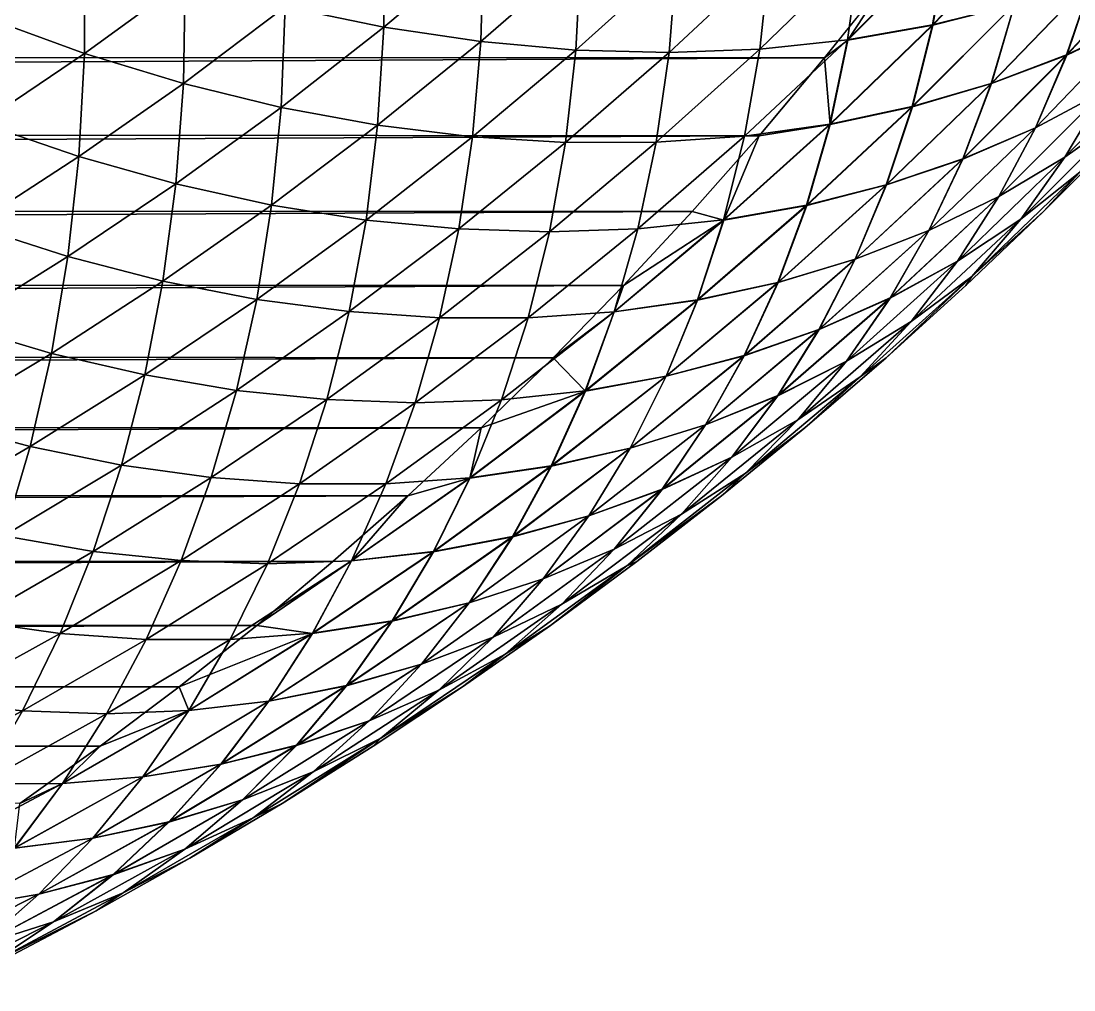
# Model space of a CAD drawing. Header units: millimetres. Extents: x -3250 to 5350, y -3250 to 3250.
# Drawn here: x 4918.6 to 5114.3, y -717.3 to -537.3 of the extents above; entities that cross this region are included whole.
import ezdxf

# ---------------------------------------------------------------- set-up
doc = ezdxf.new("R2010")
doc.units = ezdxf.units.MM
doc.header["$MEASUREMENT"] = 0
doc.layers.add('MESH_3D', color=2, linetype='CONTINUOUS')

msp = doc.modelspace()

# ---------------------------------------------------------------- linework, layer by layer
at = {"layer": 'MESH_3D'}
for points in [[(4986.09, -519.71, 25923.94), (4967.69, -534.62, 25923.94), (4986.01, -538.42, 25900)], [(4986.09, -519.71, 25923.94), (4986.01, -538.42, 25900), (5004.53, -522.88, 25900)], [(5106.45, -518.9, 25747.21), (5088, -538, 25747.21), (5103.18, -534.2, 25720.51)], [(5090.77, -522.21, 25773.62), (5088, -538, 25747.21), (5106.45, -518.9, 25747.21)], [(5106.49, -518.93, 5752.96), (5088.04, -538.04, 5752.96), (5090.82, -522.26, 5726.58)], [(5103.21, -534.23, 5779.65), (5088.04, -538.04, 5752.96), (5106.49, -518.93, 5752.96)], [(5090.77, -522.21, 25773.62), (5072.21, -540.77, 25773.62), (5088, -538, 25747.21)], [(5074.49, -524.49, 25799.69), (5072.21, -540.77, 25773.62), (5090.77, -522.21, 25773.62)], [(5090.82, -522.26, 5726.58), (5072.26, -540.82, 5726.58), (5079.71, -529.35, 5718.59)], [(5088.04, -538.04, 5752.96), (5072.26, -540.82, 5726.58), (5090.82, -522.26, 5726.58)], [(4930.42, -523.61, 25970.23), (4911.92, -536.56, 25970.23), (4930.41, -543.29, 25947.35)], [(4930.42, -523.61, 25970.23), (4930.41, -543.29, 25947.35), (4949.14, -529.68, 25947.35)], [(5004.53, -522.88, 25900), (4986.01, -538.42, 25900), (5004.04, -541.1, 25875.58)], [(5004.53, -522.88, 25900), (5004.04, -541.1, 25875.58), (5022.65, -524.93, 25875.58)], [(5131.52, -523.61, 25666.33), (5112.9, -543.58, 25666.33), (5126.19, -537.31, 25638.92)], [(5117.7, -529.39, 25693.54), (5112.9, -543.58, 25666.33), (5131.52, -523.61, 25666.33)], [(5131.54, -523.62, 5833.79), (5112.91, -543.6, 5833.79), (5117.73, -529.42, 5806.6)], [(5126.21, -537.32, 5861.18), (5112.91, -543.6, 5833.79), (5131.54, -523.62, 5833.79)], [(5022.65, -524.93, 25875.58), (5004.04, -541.1, 25875.58), (5021.73, -542.66, 25850.7)], [(5022.65, -524.93, 25875.58), (5021.73, -542.66, 25850.7), (5040.38, -525.87, 25850.7)], [(5040.38, -525.87, 25850.7), (5021.73, -542.66, 25850.7), (5039.02, -543.12, 25825.39)], [(5057.68, -525.72, 25825.39), (5039.02, -543.12, 25825.39), (5055.87, -542.48, 25799.69)], [(5040.38, -525.87, 25850.7), (5039.02, -543.12, 25825.39), (5057.68, -525.72, 25825.39)], [(5074.49, -524.49, 25799.69), (5055.87, -542.48, 25799.69), (5072.21, -540.77, 25773.62)], [(5057.68, -525.72, 25825.39), (5055.87, -542.48, 25799.69), (5074.49, -524.49, 25799.69)], [(2519.36, -542.34, 924.09), (2531.09, -527.57, 917.86), (5079.71, -529.35, 5718.59)], [(2519.36, -542.34, 924.09), (5079.71, -529.35, 5718.59), (5067.9, -544.14, 5724.87)], [(4949.14, -529.68, 25947.35), (4930.41, -543.29, 25947.35), (4948.78, -548.87, 25923.94)], [(4949.14, -529.68, 25947.35), (4948.78, -548.87, 25923.94), (4967.69, -534.62, 25923.94)], [(5072.26, -540.82, 5726.58), (5067.9, -544.14, 5724.87), (5079.71, -529.35, 5718.59)], [(5117.7, -529.39, 25693.54), (5098.88, -548.88, 25693.54), (5112.9, -543.58, 25666.33)], [(5103.18, -534.2, 25720.51), (5098.88, -548.88, 25693.54), (5117.7, -529.39, 25693.54)], [(5117.73, -529.42, 5806.6), (5098.91, -548.91, 5806.6), (5103.21, -534.23, 5779.65)], [(5112.91, -543.6, 5833.79), (5098.91, -548.91, 5806.6), (5117.73, -529.42, 5806.6)], [(4967.69, -534.62, 25923.94), (4948.78, -548.87, 25923.94), (4966.95, -553.31, 25900)], [(4967.69, -534.62, 25923.94), (4966.95, -553.31, 25900), (4986.01, -538.42, 25900)], [(5103.18, -534.2, 25720.51), (5084.2, -553.18, 25720.51), (5098.88, -548.88, 25693.54)], [(5088, -538, 25747.21), (5084.2, -553.18, 25720.51), (5103.18, -534.2, 25720.51)], [(5103.21, -534.23, 5779.65), (5084.23, -553.21, 5779.65), (5088.04, -538.04, 5752.96)], [(5098.91, -548.91, 5806.6), (5084.23, -553.21, 5779.65), (5103.21, -534.23, 5779.65)], [(4911.92, -536.56, 25970.23), (4911.22, -556.23, 25947.35), (4930.41, -543.29, 25947.35)], [(5126.19, -537.31, 25638.92), (5107.09, -557.09, 25638.92), (5119.87, -550.32, 25611.34)], [(5112.9, -543.58, 25666.33), (5107.09, -557.09, 25638.92), (5126.19, -537.31, 25638.92)], [(5126.21, -537.32, 5861.18), (5107.1, -557.1, 5861.18), (5112.91, -543.6, 5833.79)], [(5119.88, -550.33, 5888.74), (5107.1, -557.1, 5861.18), (5126.21, -537.32, 5861.18)], [(4986.01, -538.42, 25900), (4966.95, -553.31, 25900), (4984.88, -556.62, 25875.58)], [(4986.01, -538.42, 25900), (4984.88, -556.62, 25875.58), (5004.04, -541.1, 25875.58)], [(5088, -538, 25747.21), (5068.9, -556.45, 25747.21), (5084.2, -553.18, 25720.51)], [(5072.21, -540.77, 25773.62), (5068.9, -556.45, 25747.21), (5088, -538, 25747.21)], [(5088.04, -538.04, 5752.96), (5068.93, -556.49, 5752.96), (5072.26, -540.82, 5726.58)], [(5084.23, -553.21, 5779.65), (5068.93, -556.49, 5752.96), (5088.04, -538.04, 5752.96)], [(5004.04, -541.1, 25875.58), (4984.88, -556.62, 25875.58), (5002.5, -558.8, 25850.7)], [(5004.04, -541.1, 25875.58), (5002.5, -558.8, 25850.7), (5021.73, -542.66, 25850.7)], [(5072.21, -540.77, 25773.62), (5053.02, -558.66, 25773.62), (5068.9, -556.45, 25747.21)], [(5055.87, -542.48, 25799.69), (5053.02, -558.66, 25773.62), (5072.21, -540.77, 25773.62)], [(5068.93, -556.49, 5752.96), (5067.9, -544.14, 5724.87), (5072.26, -540.82, 5726.58)], [(2507.31, -556.78, 930.49), (2519.36, -542.34, 924.09), (5067.9, -544.14, 5724.87)], [(4930.41, -543.29, 25947.35), (4911.22, -556.23, 25947.35), (4929.38, -562.45, 25923.94)], [(4930.41, -543.29, 25947.35), (4929.38, -562.45, 25923.94), (4948.78, -548.87, 25923.94)], [(5021.73, -542.66, 25850.7), (5002.5, -558.8, 25850.7), (5019.77, -559.85, 25825.39)], [(5021.73, -542.66, 25850.7), (5019.77, -559.85, 25825.39), (5039.02, -543.12, 25825.39)], [(5039.02, -543.12, 25825.39), (5019.77, -559.85, 25825.39), (5036.63, -559.8, 25799.69)], [(5055.87, -542.48, 25799.69), (5036.63, -559.8, 25799.69), (5053.02, -558.66, 25773.62)], [(5039.02, -543.12, 25825.39), (5036.63, -559.8, 25799.69), (5055.87, -542.48, 25799.69)], [(5112.9, -543.58, 25666.33), (5093.58, -562.9, 25666.33), (5107.09, -557.09, 25638.92)], [(5098.88, -548.88, 25693.54), (5093.58, -562.9, 25666.33), (5112.9, -543.58, 25666.33)], [(5112.91, -543.6, 5833.79), (5093.6, -562.91, 5833.79), (5098.91, -548.91, 5806.6)], [(5107.1, -557.1, 5861.18), (5093.6, -562.91, 5833.79), (5112.91, -543.6, 5833.79)], [(5131.88, -542.61, 25583.62), (5112.59, -562.59, 25583.62), (5124.07, -554.37, 25555.81)], [(5119.87, -550.32, 25611.34), (5112.59, -562.59, 25583.62), (5131.88, -542.61, 25583.62)], [(5131.88, -542.61, 5916.44), (5112.59, -562.59, 5916.44), (5119.88, -550.33, 5888.74)], [(5124.07, -554.37, 5944.24), (5112.59, -562.59, 5916.44), (5131.88, -542.61, 5916.44)], [(2507.31, -556.78, 930.49), (5067.9, -544.14, 5724.87), (5055.75, -558.59, 5731.32)], [(5068.93, -556.49, 5752.96), (5055.75, -558.59, 5731.32), (5067.9, -544.14, 5724.87)], [(4948.78, -548.87, 25923.94), (4929.38, -562.45, 25923.94), (4947.39, -567.53, 25900)], [(4948.78, -548.87, 25923.94), (4947.39, -567.53, 25900), (4966.95, -553.31, 25900)], [(5098.88, -548.88, 25693.54), (5079.39, -567.7, 25693.54), (5093.58, -562.9, 25666.33)], [(5084.2, -553.18, 25720.51), (5079.39, -567.7, 25693.54), (5098.88, -548.88, 25693.54)], [(5098.91, -548.91, 5806.6), (5079.42, -567.73, 5806.6), (5084.23, -553.21, 5779.65)], [(5093.6, -562.91, 5833.79), (5079.42, -567.73, 5806.6), (5098.91, -548.91, 5806.6)], [(5119.87, -550.32, 25611.34), (5100.32, -569.87, 25611.34), (5112.59, -562.59, 25583.62)], [(5107.09, -557.09, 25638.92), (5100.32, -569.87, 25611.34), (5119.87, -550.32, 25611.34)], [(5119.88, -550.33, 5888.74), (5100.33, -569.88, 5888.74), (5107.1, -557.1, 5861.18)], [(5112.59, -562.59, 5916.44), (5100.33, -569.88, 5888.74), (5119.88, -550.33, 5888.74)], [(4966.95, -553.31, 25900), (4947.39, -567.53, 25900), (4965.19, -571.46, 25875.58)], [(4966.95, -553.31, 25900), (4965.19, -571.46, 25875.58), (4984.88, -556.62, 25875.58)], [(5084.2, -553.18, 25720.51), (5064.57, -571.49, 25720.51), (5079.39, -567.7, 25693.54)], [(5068.9, -556.45, 25747.21), (5064.57, -571.49, 25720.51), (5084.2, -553.18, 25720.51)], [(5084.23, -553.21, 5779.65), (5064.6, -571.52, 5779.65), (5068.93, -556.49, 5752.96)], [(5079.42, -567.73, 5806.6), (5064.6, -571.52, 5779.65), (5084.23, -553.21, 5779.65)], [(5124.07, -554.37, 25555.81), (5104.37, -574.07, 25555.81), (5115.34, -565.34, 25527.92)], [(5112.59, -562.59, 25583.62), (5104.37, -574.07, 25555.81), (5124.07, -554.37, 25555.81)], [(5124.07, -554.37, 5944.24), (5104.37, -574.07, 5944.24), (5112.59, -562.59, 5916.44)], [(5115.34, -565.34, 5972.1), (5104.37, -574.07, 5944.24), (5124.07, -554.37, 5944.24)], [(2494.95, -570.87, 937.06), (2507.31, -556.78, 930.49), (5055.75, -558.59, 5731.32)], [(4911.22, -556.23, 25947.35), (4909.52, -575.35, 25923.94), (4929.38, -562.45, 25923.94)], [(4984.88, -556.62, 25875.58), (4965.19, -571.46, 25875.58), (4982.73, -574.25, 25850.7)], [(4984.88, -556.62, 25875.58), (4982.73, -574.25, 25850.7), (5002.5, -558.8, 25850.7)], [(5068.9, -556.45, 25747.21), (5049.16, -574.22, 25747.21), (5064.57, -571.49, 25720.51)], [(5053.02, -558.66, 25773.62), (5049.16, -574.22, 25747.21), (5068.9, -556.45, 25747.21)], [(5068.93, -556.49, 5752.96), (5049.2, -574.26, 5752.96), (5055.75, -558.59, 5731.32)], [(5064.6, -571.52, 5779.65), (5049.2, -574.26, 5752.96), (5068.93, -556.49, 5752.96)], [(5107.09, -557.09, 25638.92), (5087.31, -576.19, 25638.92), (5100.32, -569.87, 25611.34)], [(5093.58, -562.9, 25666.33), (5087.31, -576.19, 25638.92), (5107.09, -557.09, 25638.92)], [(5107.1, -557.1, 5861.18), (5087.32, -576.21, 5861.18), (5093.6, -562.91, 5833.79)], [(5100.33, -569.88, 5888.74), (5087.32, -576.21, 5861.18), (5107.1, -557.1, 5861.18)], [(2494.95, -570.87, 937.06), (5055.75, -558.59, 5731.32), (5043.3, -572.69, 5737.93)], [(5002.5, -558.8, 25850.7), (4982.73, -574.25, 25850.7), (4999.95, -575.91, 25825.39)], [(5002.5, -558.8, 25850.7), (4999.95, -575.91, 25825.39), (5019.77, -559.85, 25825.39)], [(5053.02, -558.66, 25773.62), (5033.22, -575.88, 25773.62), (5049.16, -574.22, 25747.21)], [(5036.63, -559.8, 25799.69), (5033.22, -575.88, 25773.62), (5053.02, -558.66, 25773.62)], [(5049.2, -574.26, 5752.96), (5043.3, -572.69, 5737.93), (5055.75, -558.59, 5731.32)], [(5115.34, -565.34, 25527.92), (5108.59, -572.69, 25500), (5122.69, -558.59, 25500)], [(5108.59, -572.69, 25500), (5108.59, -572.69, 6000), (5122.69, -558.59, 6000)], [(5122.69, -558.59, 25500), (5108.59, -572.69, 25500), (5122.69, -558.59, 6000)], [(5115.34, -565.34, 5972.1), (5122.69, -558.59, 6000), (5108.59, -572.69, 6000)], [(5019.77, -559.85, 25825.39), (4999.95, -575.91, 25825.39), (5016.8, -576.45, 25799.69)], [(5036.63, -559.8, 25799.69), (5016.8, -576.45, 25799.69), (5033.22, -575.88, 25773.62)], [(5019.77, -559.85, 25825.39), (5016.8, -576.45, 25799.69), (5036.63, -559.8, 25799.69)], [(4929.38, -562.45, 25923.94), (4909.52, -575.35, 25923.94), (4927.34, -581.05, 25900)], [(4929.38, -562.45, 25923.94), (4927.34, -581.05, 25900), (4947.39, -567.53, 25900)], [(5093.58, -562.9, 25666.33), (5073.61, -581.52, 25666.33), (5087.31, -576.19, 25638.92)], [(5079.39, -567.7, 25693.54), (5073.61, -581.52, 25666.33), (5093.58, -562.9, 25666.33)], [(5093.6, -562.91, 5833.79), (5073.62, -581.54, 5833.79), (5079.42, -567.73, 5806.6)], [(5087.32, -576.21, 5861.18), (5073.62, -581.54, 5833.79), (5093.6, -562.91, 5833.79)], [(5112.59, -562.59, 25583.62), (5092.61, -581.88, 25583.62), (5104.37, -574.07, 25555.81)], [(5100.32, -569.87, 25611.34), (5092.61, -581.88, 25583.62), (5112.59, -562.59, 25583.62)], [(5112.59, -562.59, 5916.44), (5092.61, -581.88, 5916.44), (5100.33, -569.88, 5888.74)], [(5104.37, -574.07, 5944.24), (5092.61, -581.88, 5916.44), (5112.59, -562.59, 5916.44)], [(5115.34, -565.34, 25527.92), (5095.27, -584.73, 25527.92), (5108.59, -572.69, 25500)], [(5104.37, -574.07, 25555.81), (5095.27, -584.73, 25527.92), (5115.34, -565.34, 25527.92)], [(5115.34, -565.34, 5972.1), (5108.59, -572.69, 6000), (5095.27, -584.73, 5972.1)], [(5115.34, -565.34, 5972.1), (5095.27, -584.73, 5972.1), (5104.37, -574.07, 5944.24)], [(4947.39, -567.53, 25900), (4927.34, -581.05, 25900), (4944.99, -585.6, 25875.58)], [(4947.39, -567.53, 25900), (4944.99, -585.6, 25875.58), (4965.19, -571.46, 25875.58)], [(5079.39, -567.7, 25693.54), (5059.26, -585.83, 25693.54), (5073.61, -581.52, 25666.33)], [(5064.57, -571.49, 25720.51), (5059.26, -585.83, 25693.54), (5079.39, -567.7, 25693.54)], [(5079.42, -567.73, 5806.6), (5059.28, -585.86, 5806.6), (5064.6, -571.52, 5779.65)], [(5073.62, -581.54, 5833.79), (5059.28, -585.86, 5806.6), (5079.42, -567.73, 5806.6)], [(2482.28, -584.61, 943.79), (2494.95, -570.87, 937.06), (5043.3, -572.69, 5737.93)], [(5100.32, -569.87, 25611.34), (5080.09, -588.73, 25611.34), (5092.61, -581.88, 25583.62)], [(5087.31, -576.19, 25638.92), (5080.09, -588.73, 25611.34), (5100.32, -569.87, 25611.34)], [(5100.33, -569.88, 5888.74), (5080.1, -588.74, 5888.74), (5087.32, -576.21, 5861.18)], [(5092.61, -581.88, 5916.44), (5080.1, -588.74, 5888.74), (5100.33, -569.88, 5888.74)], [(2482.28, -584.61, 943.79), (5043.3, -572.69, 5737.93), (5030.54, -586.44, 5744.71)], [(4965.19, -571.46, 25875.58), (4944.99, -585.6, 25875.58), (4962.42, -589, 25850.7)], [(4965.19, -571.46, 25875.58), (4962.42, -589, 25850.7), (4982.73, -574.25, 25850.7)], [(5049.2, -574.26, 5752.96), (5030.54, -586.44, 5744.71), (5043.3, -572.69, 5737.93)], [(5064.57, -571.49, 25720.51), (5044.31, -589.1, 25720.51), (5059.26, -585.83, 25693.54)], [(5049.16, -574.22, 25747.21), (5044.31, -589.1, 25720.51), (5064.57, -571.49, 25720.51)], [(5064.6, -571.52, 5779.65), (5044.34, -589.13, 5779.65), (5049.2, -574.26, 5752.96)], [(5059.28, -585.86, 5806.6), (5044.34, -589.13, 5779.65), (5064.6, -571.52, 5779.65)], [(5095.27, -584.73, 25527.92), (5094.14, -586.44, 25500), (5108.59, -572.69, 25500)], [(5108.59, -572.69, 25500), (5094.14, -586.44, 25500), (5094.14, -586.44, 6000)], [(5108.59, -572.69, 25500), (5094.14, -586.44, 6000), (5108.59, -572.69, 6000)], [(5095.27, -584.73, 5972.1), (5108.59, -572.69, 6000), (5094.14, -586.44, 6000)], [(4982.73, -574.25, 25850.7), (4962.42, -589, 25850.7), (4979.57, -591.26, 25825.39)], [(4982.73, -574.25, 25850.7), (4979.57, -591.26, 25825.39), (4999.95, -575.91, 25825.39)], [(5049.16, -574.22, 25747.21), (5028.82, -591.29, 25747.21), (5044.31, -589.1, 25720.51)], [(5033.22, -575.88, 25773.62), (5028.82, -591.29, 25747.21), (5049.16, -574.22, 25747.21)], [(5049.2, -574.26, 5752.96), (5028.85, -591.33, 5752.96), (5030.54, -586.44, 5744.71)], [(5044.34, -589.13, 5779.65), (5028.85, -591.33, 5752.96), (5049.2, -574.26, 5752.96)], [(5104.37, -574.07, 25555.81), (5084, -593.07, 25555.81), (5095.27, -584.73, 25527.92)], [(5092.61, -581.88, 25583.62), (5084, -593.07, 25555.81), (5104.37, -574.07, 25555.81)], [(5104.37, -574.07, 5944.24), (5084, -593.07, 5944.24), (5092.61, -581.88, 5916.44)], [(5095.27, -584.73, 5972.1), (5084, -593.07, 5944.24), (5104.37, -574.07, 5944.24)], [(4909.52, -575.35, 25923.94), (4906.83, -593.86, 25900), (4927.34, -581.05, 25900)], [(4999.95, -575.91, 25825.39), (4979.57, -591.26, 25825.39), (4996.39, -592.39, 25799.69)], [(4999.95, -575.91, 25825.39), (4996.39, -592.39, 25799.69), (5016.8, -576.45, 25799.69)], [(5016.8, -576.45, 25799.69), (4996.39, -592.39, 25799.69), (5012.83, -592.39, 25773.62)], [(5033.22, -575.88, 25773.62), (5012.83, -592.39, 25773.62), (5028.82, -591.29, 25747.21)], [(5016.8, -576.45, 25799.69), (5012.83, -592.39, 25773.62), (5033.22, -575.88, 25773.62)], [(5087.31, -576.19, 25638.92), (5066.87, -594.6, 25638.92), (5080.09, -588.73, 25611.34)], [(5073.61, -581.52, 25666.33), (5066.87, -594.6, 25638.92), (5087.31, -576.19, 25638.92)], [(5087.32, -576.21, 5861.18), (5066.89, -594.61, 5861.18), (5073.62, -581.54, 5833.79)], [(5080.1, -588.74, 5888.74), (5066.89, -594.61, 5861.18), (5087.32, -576.21, 5861.18)], [(4927.34, -581.05, 25900), (4906.83, -593.86, 25900), (4924.31, -599.03, 25875.58)], [(4927.34, -581.05, 25900), (4924.31, -599.03, 25875.58), (4944.99, -585.6, 25875.58)], [(5073.61, -581.52, 25666.33), (5052.99, -599.44, 25666.33), (5066.87, -594.6, 25638.92)], [(5059.26, -585.83, 25693.54), (5052.99, -599.44, 25666.33), (5073.61, -581.52, 25666.33)], [(5073.62, -581.54, 5833.79), (5053.01, -599.46, 5833.79), (5059.28, -585.86, 5806.6)], [(5066.89, -594.61, 5861.18), (5053.01, -599.46, 5833.79), (5073.62, -581.54, 5833.79)], [(5092.61, -581.88, 25583.62), (5071.97, -600.46, 25583.62), (5084, -593.07, 25555.81)], [(5080.09, -588.73, 25611.34), (5071.97, -600.46, 25583.62), (5092.61, -581.88, 25583.62)], [(5092.61, -581.88, 5916.44), (5071.98, -600.47, 5916.44), (5080.1, -588.74, 5888.74)], [(5084, -593.07, 5944.24), (5071.98, -600.47, 5916.44), (5092.61, -581.88, 5916.44)], [(2469.31, -597.99, 950.68), (2482.28, -584.61, 943.79), (5030.54, -586.44, 5744.71)], [(5095.27, -584.73, 25527.92), (5074.53, -603.4, 25527.92), (5079.35, -599.82, 25500)], [(5084, -593.07, 25555.81), (5074.53, -603.4, 25527.92), (5095.27, -584.73, 25527.92)], [(5095.27, -584.73, 5972.1), (5074.53, -603.4, 5972.1), (5084, -593.07, 5944.24)], [(5095.27, -584.73, 5972.1), (5079.35, -599.82, 6000), (5074.53, -603.4, 5972.1)], [(5095.27, -584.73, 25527.92), (5079.35, -599.82, 25500), (5094.14, -586.44, 25500)], [(5095.27, -584.73, 5972.1), (5094.14, -586.44, 6000), (5079.35, -599.82, 6000)], [(2469.31, -597.99, 950.68), (5030.54, -586.44, 5744.71), (5017.48, -599.82, 5751.65)], [(4944.99, -585.6, 25875.58), (4924.31, -599.03, 25875.58), (4941.61, -603.03, 25850.7)], [(4944.99, -585.6, 25875.58), (4941.61, -603.03, 25850.7), (4962.42, -589, 25850.7)], [(5028.85, -591.33, 5752.96), (5017.48, -599.82, 5751.65), (5030.54, -586.44, 5744.71)], [(5059.26, -585.83, 25693.54), (5038.5, -603.25, 25693.54), (5052.99, -599.44, 25666.33)], [(5044.31, -589.1, 25720.51), (5038.5, -603.25, 25693.54), (5059.26, -585.83, 25693.54)], [(5059.28, -585.86, 5806.6), (5038.52, -603.28, 5806.6), (5044.34, -589.13, 5779.65)], [(5053.01, -599.46, 5833.79), (5038.52, -603.28, 5806.6), (5059.28, -585.86, 5806.6)], [(5094.14, -586.44, 25500), (5079.35, -599.82, 25500), (5079.35, -599.82, 6000)], [(5094.14, -586.44, 25500), (5079.35, -599.82, 6000), (5094.14, -586.44, 6000)], [(5080.09, -588.73, 25611.34), (5059.23, -606.87, 25611.34), (5071.97, -600.46, 25583.62)], [(5066.87, -594.6, 25638.92), (5059.23, -606.87, 25611.34), (5080.09, -588.73, 25611.34)], [(5080.1, -588.74, 5888.74), (5059.23, -606.88, 5888.74), (5066.89, -594.61, 5861.18)], [(5071.98, -600.47, 5916.44), (5059.23, -606.88, 5888.74), (5080.1, -588.74, 5888.74)], [(4962.42, -589, 25850.7), (4941.61, -603.03, 25850.7), (4958.68, -605.89, 25825.39)], [(4962.42, -589, 25850.7), (4958.68, -605.89, 25825.39), (4979.57, -591.26, 25825.39)], [(5044.31, -589.1, 25720.51), (5023.45, -605.99, 25720.51), (5038.5, -603.25, 25693.54)], [(5028.82, -591.29, 25747.21), (5023.45, -605.99, 25720.51), (5044.31, -589.1, 25720.51)], [(5044.34, -589.13, 5779.65), (5023.48, -606.02, 5779.65), (5028.85, -591.33, 5752.96)], [(5038.52, -603.28, 5806.6), (5023.48, -606.02, 5779.65), (5044.34, -589.13, 5779.65)], [(4979.57, -591.26, 25825.39), (4958.68, -605.89, 25825.39), (4975.45, -607.6, 25799.69)], [(4979.57, -591.26, 25825.39), (4975.45, -607.6, 25799.69), (4996.39, -592.39, 25799.69)], [(4996.39, -592.39, 25799.69), (4975.45, -607.6, 25799.69), (4991.87, -608.18, 25773.62)], [(5012.83, -592.39, 25773.62), (4991.87, -608.18, 25773.62), (5007.89, -607.64, 25747.21)], [(4996.39, -592.39, 25799.69), (4991.87, -608.18, 25773.62), (5012.83, -592.39, 25773.62)], [(5028.82, -591.29, 25747.21), (5007.89, -607.64, 25747.21), (5023.45, -605.99, 25720.51)], [(5012.83, -592.39, 25773.62), (5007.89, -607.64, 25747.21), (5028.82, -591.29, 25747.21)], [(5023.48, -606.02, 5779.65), (5017.48, -599.82, 5751.65), (5028.85, -591.33, 5752.96)], [(4906.83, -593.86, 25900), (4903.18, -611.72, 25875.58), (4924.31, -599.03, 25875.58)], [(5066.87, -594.6, 25638.92), (5045.81, -612.27, 25638.92), (5059.23, -606.87, 25611.34)], [(5052.99, -599.44, 25666.33), (5045.81, -612.27, 25638.92), (5066.87, -594.6, 25638.92)], [(5066.89, -594.61, 5861.18), (5045.82, -612.29, 5861.18), (5053.01, -599.46, 5833.79)], [(5059.23, -606.88, 5888.74), (5045.82, -612.29, 5861.18), (5066.89, -594.61, 5861.18)], [(5084, -593.07, 25555.81), (5062.98, -611.34, 25555.81), (5074.53, -603.4, 25527.92)], [(5071.97, -600.46, 25583.62), (5062.98, -611.34, 25555.81), (5084, -593.07, 25555.81)], [(5084, -593.07, 5944.24), (5062.98, -611.34, 5944.24), (5071.98, -600.47, 5916.44)], [(5074.53, -603.4, 5972.1), (5062.98, -611.34, 5944.24), (5084, -593.07, 5944.24)], [(2456.05, -611, 957.72), (2469.31, -597.99, 950.68), (5017.48, -599.82, 5751.65)], [(2456.05, -611, 957.72), (5017.48, -599.82, 5751.65), (5004.12, -612.84, 5758.75)], [(4924.31, -599.03, 25875.58), (4903.18, -611.72, 25875.58), (4920.33, -616.33, 25850.7)], [(4924.31, -599.03, 25875.58), (4920.33, -616.33, 25850.7), (4941.61, -603.03, 25850.7)], [(5023.48, -606.02, 5779.65), (5004.12, -612.84, 5758.75), (5017.48, -599.82, 5751.65)], [(5052.99, -599.44, 25666.33), (5031.77, -616.63, 25666.33), (5045.81, -612.27, 25638.92)], [(5038.5, -603.25, 25693.54), (5031.77, -616.63, 25666.33), (5052.99, -599.44, 25666.33)], [(5053.01, -599.46, 5833.79), (5031.78, -616.65, 5833.79), (5038.52, -603.28, 5806.6)], [(5045.82, -612.29, 5861.18), (5031.78, -616.65, 5833.79), (5053.01, -599.46, 5833.79)], [(5071.97, -600.46, 25583.62), (5050.7, -618.31, 25583.62), (5062.98, -611.34, 25555.81)], [(5059.23, -606.87, 25611.34), (5050.7, -618.31, 25583.62), (5071.97, -600.46, 25583.62)], [(5071.98, -600.47, 5916.44), (5050.7, -618.32, 5916.44), (5059.23, -606.88, 5888.74)], [(5062.98, -611.34, 5944.24), (5050.7, -618.32, 5916.44), (5071.98, -600.47, 5916.44)], [(5074.53, -603.4, 25527.92), (5064.23, -612.84, 25500), (5079.35, -599.82, 25500)], [(5079.35, -599.82, 25500), (5064.23, -612.84, 6000), (5079.35, -599.82, 6000)], [(5079.35, -599.82, 25500), (5064.23, -612.84, 25500), (5064.23, -612.84, 6000)], [(5074.53, -603.4, 5972.1), (5079.35, -599.82, 6000), (5064.23, -612.84, 6000)], [(4941.61, -603.03, 25850.7), (4920.33, -616.33, 25850.7), (4937.28, -619.78, 25825.39)], [(4941.61, -603.03, 25850.7), (4937.28, -619.78, 25825.39), (4958.68, -605.89, 25825.39)], [(5038.5, -603.25, 25693.54), (5017.15, -619.93, 25693.54), (5031.77, -616.63, 25666.33)], [(5023.45, -605.99, 25720.51), (5017.15, -619.93, 25693.54), (5038.5, -603.25, 25693.54)], [(5038.52, -603.28, 5806.6), (5017.17, -619.96, 5806.6), (5023.48, -606.02, 5779.65)], [(5031.78, -616.65, 5833.79), (5017.17, -619.96, 5806.6), (5038.52, -603.28, 5806.6)], [(5074.53, -603.4, 25527.92), (5053.15, -621.34, 25527.92), (5064.23, -612.84, 25500)], [(5062.98, -611.34, 25555.81), (5053.15, -621.34, 25527.92), (5074.53, -603.4, 25527.92)], [(5074.53, -603.4, 5972.1), (5053.15, -621.34, 5972.1), (5062.98, -611.34, 5944.24)], [(5074.53, -603.4, 5972.1), (5064.23, -612.84, 6000), (5053.15, -621.34, 5972.1)], [(4958.68, -605.89, 25825.39), (4937.28, -619.78, 25825.39), (4953.98, -622.08, 25799.69)], [(4958.68, -605.89, 25825.39), (4953.98, -622.08, 25799.69), (4975.45, -607.6, 25799.69)], [(5023.45, -605.99, 25720.51), (5002.01, -622.14, 25720.51), (5017.15, -619.93, 25693.54)], [(5007.89, -607.64, 25747.21), (5002.01, -622.14, 25720.51), (5023.45, -605.99, 25720.51)], [(5023.48, -606.02, 5779.65), (5002.04, -622.18, 5779.65), (5004.12, -612.84, 5758.75)], [(5017.17, -619.96, 5806.6), (5002.04, -622.18, 5779.65), (5023.48, -606.02, 5779.65)], [(4975.45, -607.6, 25799.69), (4953.98, -622.08, 25799.69), (4970.38, -623.23, 25773.62)], [(4975.45, -607.6, 25799.69), (4970.38, -623.23, 25773.62), (4991.87, -608.18, 25773.62)], [(4991.87, -608.18, 25773.62), (4970.38, -623.23, 25773.62), (4986.4, -623.25, 25747.21)], [(5007.89, -607.64, 25747.21), (4986.4, -623.25, 25747.21), (5002.01, -622.14, 25720.51)], [(4991.87, -608.18, 25773.62), (4986.4, -623.25, 25747.21), (5007.89, -607.64, 25747.21)], [(5059.23, -606.87, 25611.34), (5037.74, -624.27, 25611.34), (5050.7, -618.31, 25583.62)], [(5045.81, -612.27, 25638.92), (5037.74, -624.27, 25611.34), (5059.23, -606.87, 25611.34)], [(5059.23, -606.88, 5888.74), (5037.74, -624.28, 5888.74), (5045.82, -612.29, 5861.18)], [(5050.7, -618.32, 5916.44), (5037.74, -624.28, 5888.74), (5059.23, -606.88, 5888.74)], [(2442.52, -623.63, 964.91), (2456.05, -611, 957.72), (5004.12, -612.84, 5758.75)], [(4903.18, -611.72, 25875.58), (4898.6, -628.88, 25850.7), (4920.33, -616.33, 25850.7)], [(5045.81, -612.27, 25638.92), (5024.14, -629.2, 25638.92), (5037.74, -624.27, 25611.34)], [(5031.77, -616.63, 25666.33), (5024.14, -629.2, 25638.92), (5045.81, -612.27, 25638.92)], [(5045.82, -612.29, 5861.18), (5024.15, -629.22, 5861.18), (5031.78, -616.65, 5833.79)], [(5037.74, -624.28, 5888.74), (5024.15, -629.22, 5861.18), (5045.82, -612.29, 5861.18)], [(5062.98, -611.34, 25555.81), (5041.33, -628.87, 25555.81), (5053.15, -621.34, 25527.92)], [(5050.7, -618.31, 25583.62), (5041.33, -628.87, 25555.81), (5062.98, -611.34, 25555.81)], [(5062.98, -611.34, 5944.24), (5041.33, -628.88, 5944.24), (5050.7, -618.32, 5916.44)], [(5053.15, -621.34, 5972.1), (5041.33, -628.88, 5944.24), (5062.98, -611.34, 5944.24)], [(2442.52, -623.63, 964.91), (5004.12, -612.84, 5758.75), (4990.49, -625.47, 5765.99)], [(5002.04, -622.18, 5779.65), (4990.49, -625.47, 5765.99), (5004.12, -612.84, 5758.75)], [(5053.15, -621.34, 25527.92), (5048.79, -625.47, 25500), (5064.23, -612.84, 25500)], [(5064.23, -612.84, 25500), (5048.79, -625.47, 6000), (5064.23, -612.84, 6000)], [(5064.23, -612.84, 25500), (5048.79, -625.47, 25500), (5048.79, -625.47, 6000)], [(5053.15, -621.34, 5972.1), (5064.23, -612.84, 6000), (5048.79, -625.47, 6000)], [(4920.33, -616.33, 25850.7), (4898.6, -628.88, 25850.7), (4915.42, -632.92, 25825.39)], [(4920.33, -616.33, 25850.7), (4915.42, -632.92, 25825.39), (4937.28, -619.78, 25825.39)], [(5031.77, -616.63, 25666.33), (5009.95, -633.07, 25666.33), (5024.14, -629.2, 25638.92)], [(5017.15, -619.93, 25693.54), (5009.95, -633.07, 25666.33), (5031.77, -616.63, 25666.33)], [(5031.78, -616.65, 5833.79), (5009.97, -633.09, 5833.79), (5017.17, -619.96, 5806.6)], [(5024.15, -629.22, 5861.18), (5009.97, -633.09, 5833.79), (5031.78, -616.65, 5833.79)], [(4937.28, -619.78, 25825.39), (4915.42, -632.92, 25825.39), (4932.03, -635.8, 25799.69)], [(4937.28, -619.78, 25825.39), (4932.03, -635.8, 25799.69), (4953.98, -622.08, 25799.69)], [(5017.15, -619.93, 25693.54), (4995.23, -635.86, 25693.54), (5009.95, -633.07, 25666.33)], [(5002.01, -622.14, 25720.51), (4995.23, -635.86, 25693.54), (5017.15, -619.93, 25693.54)], [(5017.17, -619.96, 5806.6), (4995.25, -635.88, 5806.6), (5002.04, -622.18, 5779.65)], [(5009.97, -633.09, 5833.79), (4995.25, -635.88, 5806.6), (5017.17, -619.96, 5806.6)], [(5050.7, -618.31, 25583.62), (5028.81, -635.41, 25583.62), (5041.33, -628.87, 25555.81)], [(5037.74, -624.27, 25611.34), (5028.81, -635.41, 25583.62), (5050.7, -618.31, 25583.62)], [(5050.7, -618.32, 5916.44), (5028.82, -635.41, 5916.44), (5037.74, -624.28, 5888.74)], [(5041.33, -628.88, 5944.24), (5028.82, -635.41, 5916.44), (5050.7, -618.32, 5916.44)], [(4953.98, -622.08, 25799.69), (4932.03, -635.8, 25799.69), (4948.37, -637.52, 25773.62)], [(4953.98, -622.08, 25799.69), (4948.37, -637.52, 25773.62), (4970.38, -623.23, 25773.62)], [(5053.15, -621.34, 25527.92), (5031.16, -638.52, 25527.92), (5048.79, -625.47, 25500)], [(5041.33, -628.87, 25555.81), (5031.16, -638.52, 25527.92), (5053.15, -621.34, 25527.92)], [(5053.15, -621.34, 5972.1), (5048.79, -625.47, 6000), (5031.16, -638.52, 5972.1)], [(5053.15, -621.34, 5972.1), (5031.16, -638.52, 5972.1), (5041.33, -628.88, 5944.24)], [(2428.7, -635.88, 972.25), (2442.52, -623.63, 964.91), (4990.49, -625.47, 5765.99)], [(4970.38, -623.23, 25773.62), (4948.37, -637.52, 25773.62), (4964.39, -638.1, 25747.21)], [(4970.38, -623.23, 25773.62), (4964.39, -638.1, 25747.21), (4986.4, -623.25, 25747.21)], [(4986.4, -623.25, 25747.21), (4964.39, -638.1, 25747.21), (4980.02, -637.54, 25720.51)], [(5002.01, -622.14, 25720.51), (4980.02, -637.54, 25720.51), (4995.23, -635.86, 25693.54)], [(4986.4, -623.25, 25747.21), (4980.02, -637.54, 25720.51), (5002.01, -622.14, 25720.51)], [(5002.04, -622.18, 5779.65), (4980.05, -637.58, 5779.65), (4990.49, -625.47, 5765.99)], [(4995.25, -635.88, 5806.6), (4980.05, -637.58, 5779.65), (5002.04, -622.18, 5779.65)], [(2428.7, -635.88, 972.25), (4990.49, -625.47, 5765.99), (4976.58, -637.71, 5773.38)], [(4980.05, -637.58, 5779.65), (4976.58, -637.71, 5773.38), (4990.49, -625.47, 5765.99)], [(5037.74, -624.27, 25611.34), (5015.65, -640.91, 25611.34), (5028.81, -635.41, 25583.62)], [(5024.14, -629.2, 25638.92), (5015.65, -640.91, 25611.34), (5037.74, -624.27, 25611.34)], [(5037.74, -624.28, 5888.74), (5015.66, -640.92, 5888.74), (5024.15, -629.22, 5861.18)], [(5028.82, -635.41, 5916.44), (5015.66, -640.92, 5888.74), (5037.74, -624.28, 5888.74)], [(5031.16, -638.52, 25527.92), (5033.04, -637.71, 25500), (5048.79, -625.47, 25500)], [(5031.16, -638.52, 5972.1), (5048.79, -625.47, 6000), (5033.04, -637.71, 6000)], [(5048.79, -625.47, 25500), (5033.04, -637.71, 6000), (5048.79, -625.47, 6000)], [(5048.79, -625.47, 25500), (5033.04, -637.71, 25500), (5033.04, -637.71, 6000)], [(5024.14, -629.2, 25638.92), (5001.89, -645.37, 25638.92), (5015.65, -640.91, 25611.34)], [(5009.95, -633.07, 25666.33), (5001.89, -645.37, 25638.92), (5024.14, -629.2, 25638.92)], [(5024.15, -629.22, 5861.18), (5001.9, -645.38, 5861.18), (5009.97, -633.09, 5833.79)], [(5015.66, -640.92, 5888.74), (5001.9, -645.38, 5861.18), (5024.15, -629.22, 5861.18)], [(5041.33, -628.87, 25555.81), (5019.08, -645.64, 25555.81), (5031.16, -638.52, 25527.92)], [(5028.81, -635.41, 25583.62), (5019.08, -645.64, 25555.81), (5041.33, -628.87, 25555.81)], [(5041.33, -628.88, 5944.24), (5019.08, -645.64, 5944.24), (5028.82, -635.41, 5916.44)], [(5031.16, -638.52, 5972.1), (5019.08, -645.64, 5944.24), (5041.33, -628.88, 5944.24)], [(4915.42, -632.92, 25825.39), (4909.61, -648.75, 25799.69), (4932.03, -635.8, 25799.69)], [(5009.95, -633.07, 25666.33), (4987.58, -648.74, 25666.33), (5001.89, -645.37, 25638.92)], [(4995.23, -635.86, 25693.54), (4987.58, -648.74, 25666.33), (5009.95, -633.07, 25666.33)], [(5009.97, -633.09, 5833.79), (4987.59, -648.76, 5833.79), (4995.25, -635.88, 5806.6)], [(5001.9, -645.38, 5861.18), (4987.59, -648.76, 5833.79), (5009.97, -633.09, 5833.79)], [(5028.81, -635.41, 25583.62), (5006.35, -651.73, 25583.62), (5019.08, -645.64, 25555.81)], [(5015.65, -640.91, 25611.34), (5006.35, -651.73, 25583.62), (5028.81, -635.41, 25583.62)], [(5028.82, -635.41, 5916.44), (5006.35, -651.74, 5916.44), (5015.66, -640.92, 5888.74)], [(5019.08, -645.64, 5944.24), (5006.35, -651.74, 5916.44), (5028.82, -635.41, 5916.44)], [(2414.63, -647.74, 979.73), (2428.7, -635.88, 972.25), (4976.58, -637.71, 5773.38)], [(2414.63, -647.74, 979.73), (4976.58, -637.71, 5773.38), (4962.41, -649.55, 5780.91)], [(4932.03, -635.8, 25799.69), (4909.61, -648.75, 25799.69), (4925.88, -651.04, 25773.62)], [(4932.03, -635.8, 25799.69), (4925.88, -651.04, 25773.62), (4948.37, -637.52, 25773.62)], [(4948.37, -637.52, 25773.62), (4925.88, -651.04, 25773.62), (4941.86, -652.17, 25747.21)], [(4948.37, -637.52, 25773.62), (4941.86, -652.17, 25747.21), (4964.39, -638.1, 25747.21)], [(4980.02, -637.54, 25720.51), (4957.51, -652.16, 25720.51), (4972.77, -651.01, 25693.54)], [(4964.39, -638.1, 25747.21), (4957.51, -652.16, 25720.51), (4980.02, -637.54, 25720.51)], [(4980.05, -637.58, 5779.65), (4962.41, -649.55, 5780.91), (4976.58, -637.71, 5773.38)], [(4972.79, -651.04, 5806.6), (4962.41, -649.55, 5780.91), (4980.05, -637.58, 5779.65)], [(4995.23, -635.86, 25693.54), (4972.77, -651.01, 25693.54), (4987.58, -648.74, 25666.33)], [(4980.02, -637.54, 25720.51), (4972.77, -651.01, 25693.54), (4995.23, -635.86, 25693.54)], [(4995.25, -635.88, 5806.6), (4972.79, -651.04, 5806.6), (4980.05, -637.58, 5779.65)], [(4987.59, -648.76, 5833.79), (4972.79, -651.04, 5806.6), (4995.25, -635.88, 5806.6)], [(5031.16, -638.52, 25527.92), (5016.99, -649.55, 25500), (5033.04, -637.71, 25500)], [(5016.99, -649.55, 25500), (5016.99, -649.55, 6000), (5033.04, -637.71, 6000)], [(5033.04, -637.71, 25500), (5016.99, -649.55, 25500), (5033.04, -637.71, 6000)], [(5031.16, -638.52, 5972.1), (5033.04, -637.71, 6000), (5016.99, -649.55, 6000)], [(4964.39, -638.1, 25747.21), (4941.86, -652.17, 25747.21), (4957.51, -652.16, 25720.51)], [(5031.16, -638.52, 25527.92), (5008.58, -654.92, 25527.92), (5016.99, -649.55, 25500)], [(5019.08, -645.64, 25555.81), (5008.58, -654.92, 25527.92), (5031.16, -638.52, 25527.92)], [(5031.16, -638.52, 5972.1), (5016.99, -649.55, 6000), (5008.58, -654.92, 5972.1)], [(5031.16, -638.52, 5972.1), (5008.58, -654.92, 5972.1), (5019.08, -645.64, 5944.24)], [(5015.65, -640.91, 25611.34), (4993, -656.78, 25611.34), (5006.35, -651.73, 25583.62)], [(5001.89, -645.37, 25638.92), (4993, -656.78, 25611.34), (5015.65, -640.91, 25611.34)], [(5015.66, -640.92, 5888.74), (4993.01, -656.78, 5888.74), (5001.9, -645.38, 5861.18)], [(5006.35, -651.74, 5916.44), (4993.01, -656.78, 5888.74), (5015.66, -640.92, 5888.74)], [(5001.89, -645.37, 25638.92), (4979.09, -660.74, 25638.92), (4993, -656.78, 25611.34)], [(4987.58, -648.74, 25666.33), (4979.09, -660.74, 25638.92), (5001.89, -645.37, 25638.92)], [(5001.9, -645.38, 5861.18), (4979.1, -660.76, 5861.18), (4987.59, -648.76, 5833.79)], [(4993.01, -656.78, 5888.74), (4979.1, -660.76, 5861.18), (5001.9, -645.38, 5861.18)], [(5019.08, -645.64, 25555.81), (4996.26, -661.61, 25555.81), (5008.58, -654.92, 25527.92)], [(5006.35, -651.73, 25583.62), (4996.26, -661.61, 25555.81), (5019.08, -645.64, 25555.81)], [(5019.08, -645.64, 5944.24), (4996.27, -661.62, 5944.24), (5006.35, -651.74, 5916.44)], [(5008.58, -654.92, 5972.1), (4996.27, -661.62, 5944.24), (5019.08, -645.64, 5944.24)], [(2411.01, -661.09, 1013.39), (2414.63, -647.74, 979.73), (4962.41, -649.55, 5780.91)], [(4909.61, -648.75, 25799.69), (4902.93, -663.76, 25773.62), (4925.88, -651.04, 25773.62)], [(4987.58, -648.74, 25666.33), (4964.67, -663.61, 25666.33), (4979.09, -660.74, 25638.92)], [(4972.77, -651.01, 25693.54), (4964.67, -663.61, 25666.33), (4987.58, -648.74, 25666.33)], [(4987.59, -648.76, 5833.79), (4964.68, -663.63, 5833.79), (4972.79, -651.04, 5806.6)], [(4979.1, -660.76, 5861.18), (4964.68, -663.63, 5833.79), (4987.59, -648.76, 5833.79)], [(2411.01, -661.09, 1013.39), (4962.41, -649.55, 5780.91), (4947.98, -660.99, 5788.57)], [(4925.88, -651.04, 25773.62), (4902.93, -663.76, 25773.62), (4918.87, -665.45, 25747.21)], [(4925.88, -651.04, 25773.62), (4918.87, -665.45, 25747.21), (4941.86, -652.17, 25747.21)], [(4972.79, -651.04, 5806.6), (4947.98, -660.99, 5788.57), (4962.41, -649.55, 5780.91)], [(4972.79, -651.04, 5806.6), (4949.81, -665.39, 5806.6), (4947.98, -660.99, 5788.57)], [(4972.77, -651.01, 25693.54), (4949.79, -665.36, 25693.54), (4964.67, -663.61, 25666.33)], [(4957.51, -652.16, 25720.51), (4949.79, -665.36, 25693.54), (4972.77, -651.01, 25693.54)], [(4964.68, -663.63, 5833.79), (4949.81, -665.39, 5806.6), (4972.79, -651.04, 5806.6)], [(5008.58, -654.92, 25527.92), (5000.66, -660.99, 25500), (5016.99, -649.55, 25500)], [(5000.66, -660.99, 25500), (5000.66, -660.99, 6000), (5016.99, -649.55, 6000)], [(5016.99, -649.55, 25500), (5000.66, -660.99, 25500), (5016.99, -649.55, 6000)], [(5008.58, -654.92, 5972.1), (5016.99, -649.55, 6000), (5000.66, -660.99, 6000)], [(4941.86, -652.17, 25747.21), (4918.87, -665.45, 25747.21), (4934.5, -665.98, 25720.51)], [(4957.51, -652.16, 25720.51), (4934.5, -665.98, 25720.51), (4949.79, -665.36, 25693.54)], [(4941.86, -652.17, 25747.21), (4934.5, -665.98, 25720.51), (4957.51, -652.16, 25720.51)], [(5006.35, -651.73, 25583.62), (4983.32, -667.26, 25583.62), (4996.26, -661.61, 25555.81)], [(4993, -656.78, 25611.34), (4983.32, -667.26, 25583.62), (5006.35, -651.73, 25583.62)], [(5006.35, -651.74, 5916.44), (4983.33, -667.27, 5916.44), (4993.01, -656.78, 5888.74)], [(4996.27, -661.62, 5944.24), (4983.33, -667.27, 5916.44), (5006.35, -651.74, 5916.44)], [(5008.58, -654.92, 25527.92), (4985.45, -670.53, 25527.92), (5000.66, -660.99, 25500)], [(4996.26, -661.61, 25555.81), (4985.45, -670.53, 25527.92), (5008.58, -654.92, 25527.92)], [(5008.58, -654.92, 5972.1), (5000.66, -660.99, 6000), (4985.45, -670.53, 5972.1)], [(5008.58, -654.92, 5972.1), (4985.45, -670.53, 5972.1), (4996.27, -661.62, 5944.24)], [(4993, -656.78, 25611.34), (4969.81, -671.84, 25611.34), (4983.32, -667.26, 25583.62)], [(4979.09, -660.74, 25638.92), (4969.81, -671.84, 25611.34), (4993, -656.78, 25611.34)], [(4993.01, -656.78, 5888.74), (4969.82, -671.85, 5888.74), (4979.1, -660.76, 5861.18)], [(4983.33, -667.27, 5916.44), (4969.82, -671.85, 5888.74), (4993.01, -656.78, 5888.74)], [(2407.52, -673.67, 1047.41), (2411.01, -661.09, 1013.39), (4933.3, -672.02, 5796.37)], [(2411.01, -661.09, 1013.39), (4947.98, -660.99, 5788.57), (4933.3, -672.02, 5796.37)], [(4949.81, -665.39, 5806.6), (4933.3, -672.02, 5796.37), (4947.98, -660.99, 5788.57)], [(4979.09, -660.74, 25638.92), (4955.77, -675.32, 25638.92), (4969.81, -671.84, 25611.34)], [(4964.67, -663.61, 25666.33), (4955.77, -675.32, 25638.92), (4979.09, -660.74, 25638.92)], [(4979.1, -660.76, 5861.18), (4955.78, -675.33, 5861.18), (4964.68, -663.63, 5833.79)], [(4969.82, -671.85, 5888.74), (4955.78, -675.33, 5861.18), (4979.1, -660.76, 5861.18)], [(4985.45, -670.53, 25527.92), (4984.04, -672.02, 25500), (5000.66, -660.99, 25500)], [(5000.66, -660.99, 25500), (4984.04, -672.02, 25500), (4984.04, -672.02, 6000)], [(5000.66, -660.99, 25500), (4984.04, -672.02, 6000), (5000.66, -660.99, 6000)], [(4985.45, -670.53, 5972.1), (5000.66, -660.99, 6000), (4984.04, -672.02, 6000)], [(4996.26, -661.61, 25555.81), (4972.9, -676.79, 25555.81), (4985.45, -670.53, 25527.92)], [(4983.32, -667.26, 25583.62), (4972.9, -676.79, 25555.81), (4996.26, -661.61, 25555.81)], [(4996.27, -661.62, 5944.24), (4972.9, -676.79, 5944.24), (4983.33, -667.27, 5916.44)], [(4985.45, -670.53, 5972.1), (4972.9, -676.79, 5944.24), (4996.27, -661.62, 5944.24)], [(4902.93, -663.76, 25773.62), (4895.42, -677.92, 25747.21), (4918.87, -665.45, 25747.21)], [(4964.67, -663.61, 25666.33), (4941.26, -677.68, 25666.33), (4955.77, -675.32, 25638.92)], [(4949.79, -665.36, 25693.54), (4941.26, -677.68, 25666.33), (4964.67, -663.61, 25666.33)], [(4964.68, -663.63, 5833.79), (4941.27, -677.7, 5833.79), (4949.81, -665.39, 5806.6)], [(4955.78, -675.33, 5861.18), (4941.27, -677.7, 5833.79), (4964.68, -663.63, 5833.79)], [(4918.87, -665.45, 25747.21), (4895.42, -677.92, 25747.21), (4911.03, -678.99, 25720.51)], [(4918.87, -665.45, 25747.21), (4911.03, -678.99, 25720.51), (4934.5, -665.98, 25720.51)], [(4934.5, -665.98, 25720.51), (4911.03, -678.99, 25720.51), (4926.33, -678.91, 25693.54)], [(4949.79, -665.36, 25693.54), (4926.33, -678.91, 25693.54), (4941.26, -677.68, 25666.33)], [(4934.5, -665.98, 25720.51), (4926.33, -678.91, 25693.54), (4949.79, -665.36, 25693.54)], [(4949.81, -665.39, 5806.6), (4926.34, -678.94, 5806.6), (4933.3, -672.02, 5796.37)], [(4941.27, -677.7, 5833.79), (4926.34, -678.94, 5806.6), (4949.81, -665.39, 5806.6)], [(4983.32, -667.26, 25583.62), (4959.77, -681.98, 25583.62), (4972.9, -676.79, 25555.81)], [(4969.81, -671.84, 25611.34), (4959.77, -681.98, 25583.62), (4983.32, -667.26, 25583.62)], [(4983.33, -667.27, 5916.44), (4959.78, -681.98, 5916.44), (4969.82, -671.85, 5888.74)], [(4972.9, -676.79, 5944.24), (4959.78, -681.98, 5916.44), (4983.33, -667.27, 5916.44)], [(4985.45, -670.53, 25527.92), (4961.78, -685.32, 25527.92), (4967.15, -682.63, 25500)], [(4972.9, -676.79, 25555.81), (4961.78, -685.32, 25527.92), (4985.45, -670.53, 25527.92)], [(4985.45, -670.53, 5972.1), (4961.78, -685.32, 5972.1), (4972.9, -676.79, 5944.24)], [(4985.45, -670.53, 5972.1), (4967.15, -682.63, 6000), (4961.78, -685.32, 5972.1)], [(4985.45, -670.53, 25527.92), (4967.15, -682.63, 25500), (4984.04, -672.02, 25500)], [(4985.45, -670.53, 5972.1), (4984.04, -672.02, 6000), (4967.15, -682.63, 6000)], [(2407.52, -673.67, 1047.41), (4933.3, -672.02, 5796.37), (4918.39, -682.63, 5804.29)], [(4926.34, -678.94, 5806.6), (4918.39, -682.63, 5804.29), (4933.3, -672.02, 5796.37)], [(4969.81, -671.84, 25611.34), (4946.11, -686.08, 25611.34), (4959.77, -681.98, 25583.62)], [(4955.77, -675.32, 25638.92), (4946.11, -686.08, 25611.34), (4969.81, -671.84, 25611.34)], [(4969.82, -671.85, 5888.74), (4946.11, -686.09, 5888.74), (4955.78, -675.33, 5861.18)], [(4959.78, -681.98, 5916.44), (4946.11, -686.09, 5888.74), (4969.82, -671.85, 5888.74)], [(4967.15, -682.63, 25500), (4967.15, -682.63, 6000), (4984.04, -672.02, 6000)], [(4984.04, -672.02, 25500), (4967.15, -682.63, 25500), (4984.04, -672.02, 6000)], [(4955.77, -675.32, 25638.92), (4931.96, -689.07, 25638.92), (4946.11, -686.08, 25611.34)], [(4941.26, -677.68, 25666.33), (4931.96, -689.07, 25638.92), (4955.77, -675.32, 25638.92)], [(4955.78, -675.33, 5861.18), (4931.96, -689.08, 5861.18), (4941.27, -677.7, 5833.79)], [(4946.11, -686.09, 5888.74), (4931.96, -689.08, 5861.18), (4955.78, -675.33, 5861.18)], [(4972.9, -676.79, 25555.81), (4949.03, -691.13, 25555.81), (4961.78, -685.32, 25527.92)], [(4959.77, -681.98, 25583.62), (4949.03, -691.13, 25555.81), (4972.9, -676.79, 25555.81)], [(4972.9, -676.79, 5944.24), (4949.03, -691.14, 5944.24), (4959.78, -681.98, 5916.44)], [(4961.78, -685.32, 5972.1), (4949.03, -691.14, 5944.24), (4972.9, -676.79, 5944.24)], [(4941.26, -677.68, 25666.33), (4917.37, -690.92, 25666.33), (4931.96, -689.07, 25638.92)], [(4926.33, -678.91, 25693.54), (4917.37, -690.92, 25666.33), (4941.26, -677.68, 25666.33)], [(4941.27, -677.7, 5833.79), (4917.38, -690.94, 5833.79), (4926.34, -678.94, 5806.6)], [(4931.96, -689.08, 5861.18), (4917.38, -690.94, 5833.79), (4941.27, -677.7, 5833.79)], [(4926.33, -678.91, 25693.54), (4902.4, -691.63, 25693.54), (4917.37, -690.92, 25666.33)], [(4911.03, -678.99, 25720.51), (4902.4, -691.63, 25693.54), (4926.33, -678.91, 25693.54)], [(4917.38, -690.94, 5833.79), (4918.39, -682.63, 5804.29), (4926.34, -678.94, 5806.6)], [(4959.77, -681.98, 25583.62), (4935.72, -695.86, 25583.62), (4949.03, -691.13, 25555.81)], [(4946.11, -686.08, 25611.34), (4935.72, -695.86, 25583.62), (4959.77, -681.98, 25583.62)], [(4959.78, -681.98, 5916.44), (4935.73, -695.87, 5916.44), (4946.11, -686.09, 5888.74)], [(4949.03, -691.14, 5944.24), (4935.73, -695.87, 5916.44), (4959.78, -681.98, 5916.44)], [(4961.78, -685.32, 25527.92), (4950, -692.82, 25500), (4967.15, -682.63, 25500)], [(4967.15, -682.63, 25500), (4950, -692.82, 25500), (4950, -692.82, 6000)], [(4967.15, -682.63, 25500), (4950, -692.82, 6000), (4967.15, -682.63, 6000)], [(4961.78, -685.32, 5972.1), (4967.15, -682.63, 6000), (4950, -692.82, 6000)], [(4946.11, -686.08, 25611.34), (4921.92, -699.48, 25611.34), (4935.72, -695.86, 25583.62)], [(4931.96, -689.07, 25638.92), (4921.92, -699.48, 25611.34), (4946.11, -686.08, 25611.34)], [(4946.11, -686.09, 5888.74), (4921.93, -699.49, 5888.74), (4931.96, -689.08, 5861.18)], [(4935.73, -695.87, 5916.44), (4921.93, -699.49, 5888.74), (4946.11, -686.09, 5888.74)], [(4961.78, -685.32, 25527.92), (4937.61, -699.27, 25527.92), (4950, -692.82, 25500)], [(4949.03, -691.13, 25555.81), (4937.61, -699.27, 25527.92), (4961.78, -685.32, 25527.92)], [(4961.78, -685.32, 5972.1), (4937.61, -699.27, 5972.1), (4949.03, -691.14, 5944.24)], [(4961.78, -685.32, 5972.1), (4950, -692.82, 6000), (4937.61, -699.27, 5972.1)], [(4931.96, -689.07, 25638.92), (4907.67, -701.98, 25638.92), (4921.92, -699.48, 25611.34)], [(4917.37, -690.92, 25666.33), (4907.67, -701.98, 25638.92), (4931.96, -689.07, 25638.92)], [(4931.96, -689.08, 5861.18), (4907.68, -701.99, 5861.18), (4917.38, -690.94, 5833.79)], [(4921.93, -699.49, 5888.74), (4907.68, -701.99, 5861.18), (4931.96, -689.08, 5861.18)], [(4949.03, -691.13, 25555.81), (4924.66, -704.64, 25555.81), (4937.61, -699.27, 25527.92)], [(4935.72, -695.86, 25583.62), (4924.66, -704.64, 25555.81), (4949.03, -691.13, 25555.81)], [(4949.03, -691.14, 5944.24), (4924.66, -704.64, 5944.24), (4935.73, -695.87, 5916.44)], [(4937.61, -699.27, 5972.1), (4924.66, -704.64, 5944.24), (4949.03, -691.14, 5944.24)], [(4937.61, -699.27, 25527.92), (4932.6, -702.58, 25500), (4950, -692.82, 25500)], [(4932.6, -702.58, 25500), (4932.6, -702.58, 6000), (4950, -692.82, 6000)], [(4950, -692.82, 25500), (4932.6, -702.58, 25500), (4950, -692.82, 6000)], [(4937.61, -699.27, 5972.1), (4950, -692.82, 6000), (4932.6, -702.58, 6000)], [(4935.72, -695.86, 25583.62), (4911.2, -708.9, 25583.62), (4924.66, -704.64, 25555.81)], [(4921.92, -699.48, 25611.34), (4911.2, -708.9, 25583.62), (4935.72, -695.86, 25583.62)], [(4935.73, -695.87, 5916.44), (4911.21, -708.91, 5916.44), (4921.93, -699.49, 5888.74)], [(4924.66, -704.64, 5944.24), (4911.21, -708.91, 5916.44), (4935.73, -695.87, 5916.44)], [(4921.92, -699.48, 25611.34), (4897.28, -712.04, 25611.34), (4911.2, -708.9, 25583.62)], [(4907.67, -701.98, 25638.92), (4897.28, -712.04, 25611.34), (4921.92, -699.48, 25611.34)], [(4921.93, -699.49, 5888.74), (4897.29, -712.05, 5888.74), (4907.68, -701.99, 5861.18)], [(4911.21, -708.91, 5916.44), (4897.29, -712.05, 5888.74), (4921.93, -699.49, 5888.74)], [(4937.61, -699.27, 25527.92), (4912.97, -712.37, 25527.92), (4932.6, -702.58, 25500)], [(4924.66, -704.64, 25555.81), (4912.97, -712.37, 25527.92), (4937.61, -699.27, 25527.92)], [(4937.61, -699.27, 5972.1), (4932.6, -702.58, 6000), (4912.97, -712.37, 5972.1)], [(4937.61, -699.27, 5972.1), (4912.97, -712.37, 5972.1), (4924.66, -704.64, 5944.24)], [(4912.97, -712.37, 25527.92), (4914.97, -711.9, 25500), (4932.6, -702.58, 25500)], [(4912.97, -712.37, 5972.1), (4932.6, -702.58, 6000), (4914.97, -711.9, 6000)], [(4914.97, -711.9, 25500), (4914.97, -711.9, 6000), (4932.6, -702.58, 6000)], [(4932.6, -702.58, 25500), (4914.97, -711.9, 25500), (4932.6, -702.58, 6000)], [(4924.66, -704.64, 25555.81), (4899.84, -717.28, 25555.81), (4912.97, -712.37, 25527.92)], [(4911.2, -708.9, 25583.62), (4899.84, -717.28, 25555.81), (4924.66, -704.64, 25555.81)], [(4924.66, -704.64, 5944.24), (4899.84, -717.29, 5944.24), (4911.21, -708.91, 5916.44)], [(4912.97, -712.37, 5972.1), (4899.84, -717.29, 5944.24), (4924.66, -704.64, 5944.24)]]:
    msp.add_3dface(points, dxfattribs=at)

doc.saveas('drawing.dxf')
